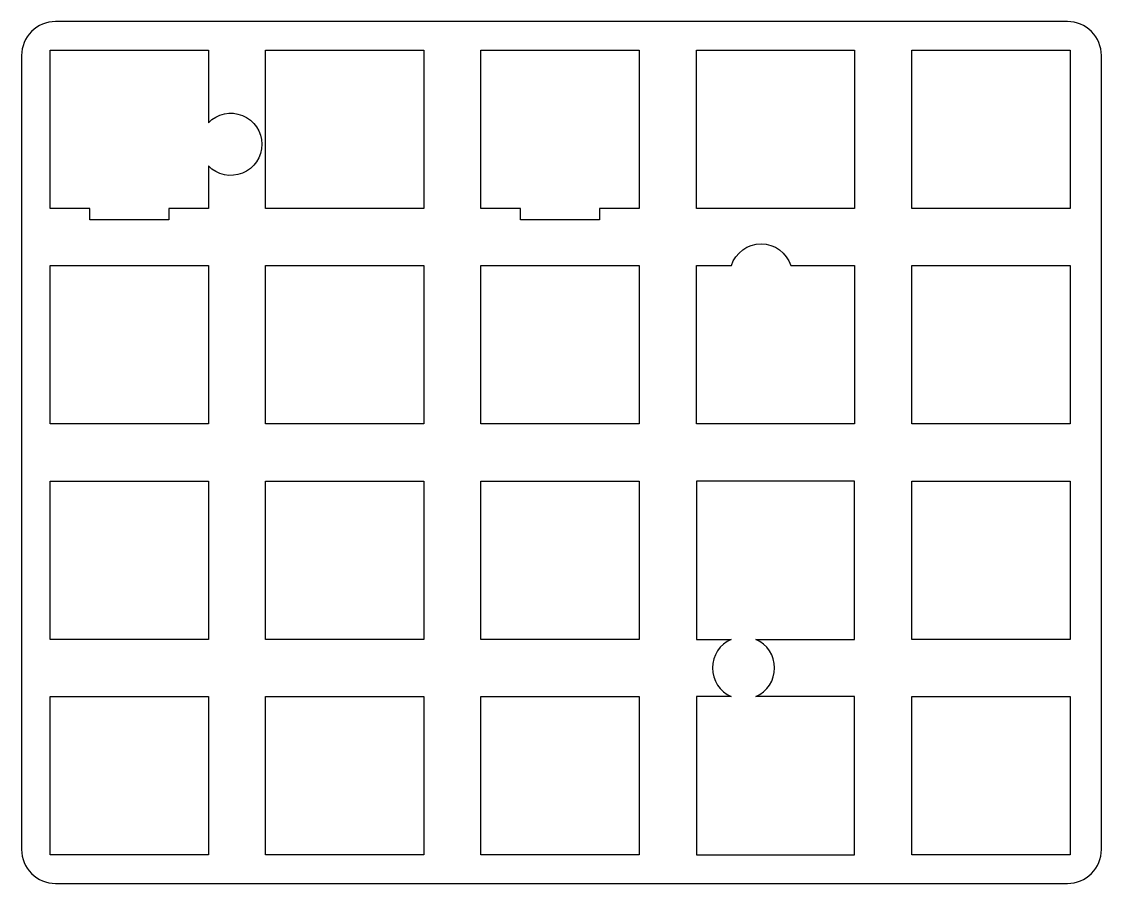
# Model space of a CAD drawing. Header units: millimetres. Extents: x -85.7 to 9.8, y -9.5 to 66.7.
import ezdxf

# ---------------------------------------------------------------- set-up
doc = ezdxf.new("R2010")
doc.units = ezdxf.units.MM
doc.layers.get('0').update_dxf_attribs({"linetype": 'CONTINUOUS'})

msp = doc.modelspace()

# ---------------------------------------------------------------- linework, layer by layer
for points in [[(9.775, -6.524), (9.775, 63.675, 0.414214), (6.775, 66.675), (-82.725, 66.675, 0.414214), (-85.725, 63.675), (-85.725, -6.524, 0.414214), (-82.725, -9.525), (6.775, -9.525, 0.414214)], [(-69.2, 53.912), (-69.2, 50.15), (-72.7, 50.15), (-72.7, 49.15), (-79.7, 49.15), (-79.7, 50.15), (-83.2, 50.15), (-83.2, 64.15), (-69.2, 64.15), (-69.2, 57.739, -2.469162)], [(-17.702, 45.1), (-12.05, 45.1), (-12.05, 31.1), (-26.05, 31.1), (-26.05, 45.1), (-22.948, 45.1, -0.733917)], [(-22.966, 12.05, 0.657649), (-22.963, 7), (-26.05, 7), (-26.05, -7), (-12.05, -7), (-12.05, 7), (-20.787, 7, 0.657649), (-20.784, 12.05), (-12.05, 12.05), (-12.05, 26.05), (-26.05, 26.05), (-26.05, 12.05)]]:
    msp.add_lwpolyline(points, format="xyb", close=True)
for points in [[(-50.15, 50.15), (-64.15, 50.15), (-64.15, 64.15), (-50.15, 64.15)], [(-45.1, 64.15), (-31.1, 64.15), (-31.1, 50.15), (-34.6, 50.15), (-34.6, 49.15), (-41.6, 49.15), (-41.6, 50.15), (-45.1, 50.15)], [(-12.05, 64.15), (-12.05, 50.15), (-26.05, 50.15), (-26.05, 64.15)], [(-7, 64.15), (7, 64.15), (7, 50.15), (-7, 50.15)], [(-69.2, 45.1), (-69.2, 31.1), (-83.2, 31.1), (-83.2, 45.1)], [(-50.15, 31.1), (-64.15, 31.1), (-64.15, 45.1), (-50.15, 45.1)], [(-45.1, 31.1), (-45.1, 45.1), (-31.1, 45.1), (-31.1, 31.1)], [(7, 31.1), (-7, 31.1), (-7, 45.1), (7, 45.1)], [(-83.2, 26.05), (-69.2, 26.05), (-69.2, 12.05), (-83.2, 12.05)], [(-50.15, 12.05), (-64.15, 12.05), (-64.15, 26.05), (-50.15, 26.05)], [(-45.1, 26.05), (-31.1, 26.05), (-31.1, 12.05), (-45.1, 12.05)], [(7, 26.05), (7, 12.05), (-7, 12.05), (-7, 26.05)], [(-69.2, -7), (-83.2, -7), (-83.2, 7), (-69.2, 7)], [(-64.15, 7), (-50.15, 7), (-50.15, -7), (-64.15, -7)], [(-31.1, 7), (-31.1, -7), (-45.1, -7), (-45.1, 7)], [(7, 7), (7, -7), (-7, -7), (-7, 7)]]:
    msp.add_lwpolyline(points, close=True)

doc.saveas('drawing.dxf')
